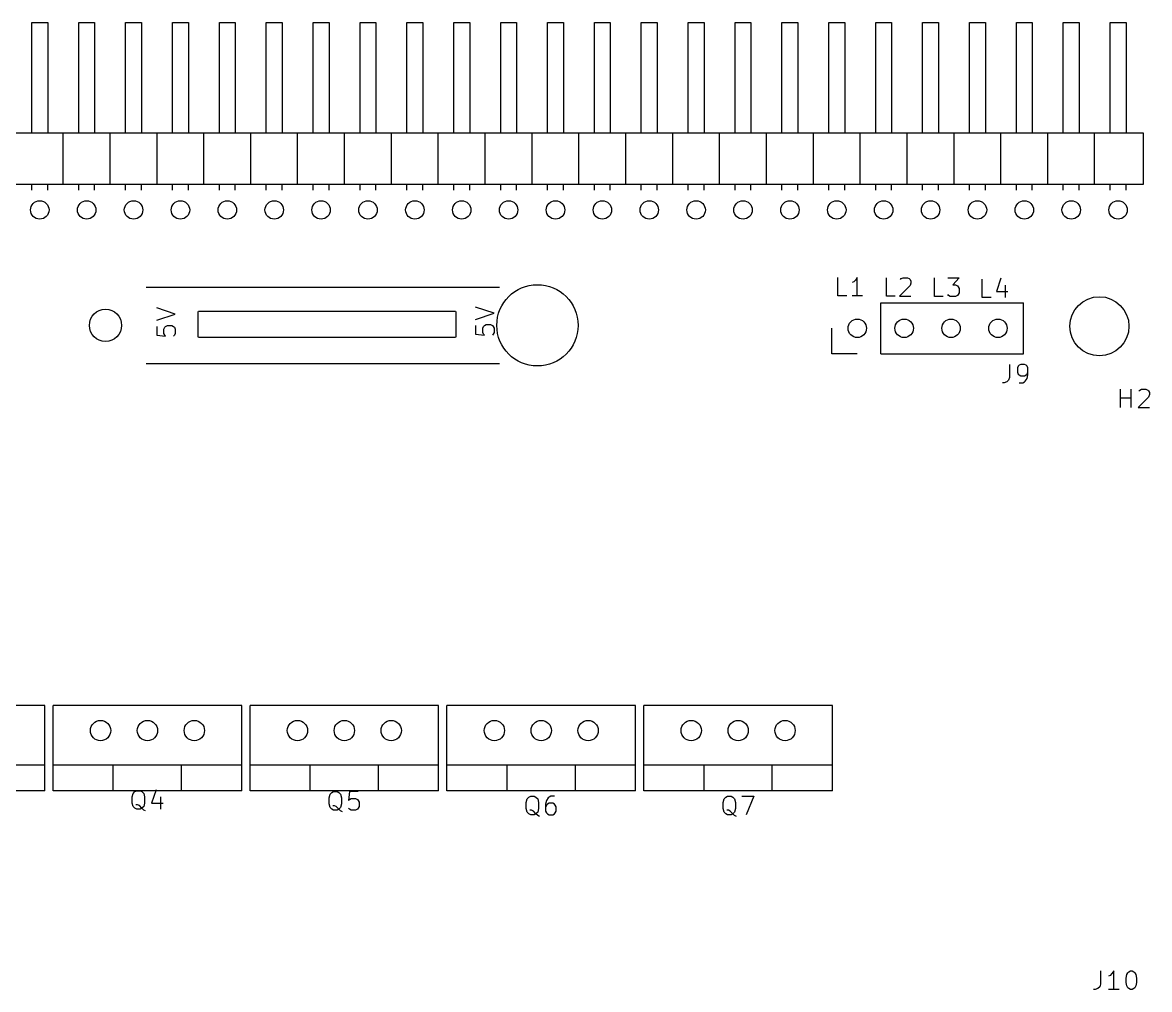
# Model space of a CAD drawing. Extents: x 75 to 181, y -149 to -43.
# Drawn here: x 119 to 180.1, y -95.7 to -43.4 of the extents above; entities that cross this region are included whole.
import ezdxf

# ---------------------------------------------------------------- set-up
doc = ezdxf.new("R2010")
doc.units = 0
doc.layers.add('BLACK', color=7, linetype='CONTINUOUS')

msp = doc.modelspace()

# ---------------------------------------------------------------- linework, layer by layer
at = {"layer": 'BLACK', "linetype": 'CONTINUOUS'}
for p, q in [((119.51, -43.35), (120.37, -43.35)), ((119.51, -49.35), (119.51, -43.35)), ((120.37, -43.35), (120.37, -49.35)), ((122.05, -43.35), (122.91, -43.35)), ((122.05, -49.35), (122.05, -43.35)), ((122.91, -43.35), (122.91, -49.35)), ((124.59, -43.35), (125.45, -43.35)), ((124.59, -49.35), (124.59, -43.35)), ((125.45, -43.35), (125.45, -49.35)), ((127.13, -43.35), (127.99, -43.35)), ((127.13, -49.35), (127.13, -43.35)), ((127.99, -43.35), (127.99, -49.35)), ((129.67, -43.35), (130.53, -43.35)), ((129.67, -49.35), (129.67, -43.35)), ((130.53, -43.35), (130.53, -49.35)), ((132.21, -43.35), (133.07, -43.35)), ((132.21, -49.35), (132.21, -43.35)), ((133.07, -43.35), (133.07, -49.35)), ((134.75, -43.35), (135.61, -43.35)), ((134.75, -49.35), (134.75, -43.35)), ((135.61, -43.35), (135.61, -49.35)), ((137.29, -43.35), (138.15, -43.35)), ((137.29, -49.35), (137.29, -43.35)), ((138.15, -43.35), (138.15, -49.35)), ((139.83, -43.35), (140.69, -43.35)), ((139.83, -49.35), (139.83, -43.35)), ((140.69, -43.35), (140.69, -49.35)), ((142.37, -43.35), (143.23, -43.35)), ((142.37, -49.35), (142.37, -43.35)), ((143.23, -43.35), (143.23, -49.35)), ((144.91, -43.35), (145.77, -43.35)), ((144.91, -49.35), (144.91, -43.35)), ((145.77, -43.35), (145.77, -49.35)), ((147.45, -43.35), (148.31, -43.35)), ((147.45, -49.35), (147.45, -43.35)), ((148.31, -43.35), (148.31, -49.35)), ((149.99, -43.35), (150.85, -43.35)), ((149.99, -49.35), (149.99, -43.35)), ((150.85, -43.35), (150.85, -49.35)), ((152.53, -43.35), (153.39, -43.35)), ((152.53, -49.35), (152.53, -43.35)), ((153.39, -43.35), (153.39, -49.35)), ((155.07, -43.35), (155.93, -43.35)), ((155.07, -49.35), (155.07, -43.35)), ((155.93, -43.35), (155.93, -49.35)), ((157.61, -43.35), (158.47, -43.35)), ((157.61, -49.35), (157.61, -43.35)), ((158.47, -43.35), (158.47, -49.35)), ((160.15, -43.35), (161.01, -43.35)), ((160.15, -49.35), (160.15, -43.35)), ((161.01, -43.35), (161.01, -49.35)), ((162.69, -43.35), (163.55, -43.35)), ((162.69, -49.35), (162.69, -43.35)), ((163.55, -43.35), (163.55, -49.35)), ((165.23, -43.35), (166.09, -43.35)), ((165.23, -49.35), (165.23, -43.35)), ((166.09, -43.35), (166.09, -49.35)), ((167.77, -43.35), (168.63, -43.35)), ((167.77, -49.35), (167.77, -43.35)), ((168.63, -43.35), (168.63, -49.35)), ((170.31, -43.35), (171.17, -43.35)), ((170.31, -49.35), (170.31, -43.35)), ((171.17, -43.35), (171.17, -49.35)), ((172.85, -43.35), (173.71, -43.35)), ((172.85, -49.35), (172.85, -43.35)), ((173.71, -43.35), (173.71, -49.35)), ((175.39, -43.35), (176.25, -43.35)), ((175.39, -49.35), (175.39, -43.35)), ((176.25, -43.35), (176.25, -49.35)), ((177.93, -43.35), (178.79, -43.35)), ((177.93, -49.35), (177.93, -43.35)), ((178.79, -43.35), (178.79, -49.35)), ((179.74, -49.35), (88.08, -49.35)), ((121.21, -52.11), (121.21, -49.35)), ((123.75, -52.11), (123.75, -49.35)), ((126.29, -52.11), (126.29, -49.35)), ((128.83, -52.11), (128.83, -49.35)), ((131.37, -52.11), (131.37, -49.35)), ((133.91, -52.11), (133.91, -49.35)), ((136.45, -52.11), (136.45, -49.35)), ((138.99, -52.11), (138.99, -49.35)), ((141.53, -52.11), (141.53, -49.35)), ((144.07, -52.11), (144.07, -49.35)), ((146.61, -52.11), (146.61, -49.35)), ((149.15, -52.11), (149.15, -49.35)), ((151.69, -52.11), (151.69, -49.35)), ((154.23, -52.11), (154.23, -49.35)), ((156.77, -52.11), (156.77, -49.35)), ((159.31, -52.11), (159.31, -49.35)), ((161.85, -52.11), (161.85, -49.35)), ((164.39, -52.11), (164.39, -49.35)), ((166.93, -52.11), (166.93, -49.35)), ((169.47, -52.11), (169.47, -49.35)), ((172.01, -52.11), (172.01, -49.35)), ((174.55, -52.11), (174.55, -49.35)), ((177.09, -52.11), (177.09, -49.35)), ((179.74, -52.11), (179.74, -49.35)), ((88.08, -52.11), (179.74, -52.11)), ((119.51, -52.422642), (119.51, -52.11)), ((120.37, -52.422642), (120.37, -52.11)), ((122.05, -52.422642), (122.05, -52.11)), ((122.91, -52.422642), (122.91, -52.11)), ((124.59, -52.422642), (124.59, -52.11)), ((125.45, -52.422642), (125.45, -52.11)), ((127.13, -52.422642), (127.13, -52.11)), ((127.99, -52.422642), (127.99, -52.11)), ((129.67, -52.422642), (129.67, -52.11)), ((130.53, -52.422642), (130.53, -52.11)), ((132.21, -52.422642), (132.21, -52.11)), ((133.07, -52.422642), (133.07, -52.11)), ((134.75, -52.422642), (134.75, -52.11)), ((135.61, -52.422642), (135.61, -52.11)), ((137.29, -52.422642), (137.29, -52.11)), ((138.15, -52.422642), (138.15, -52.11)), ((139.83, -52.422642), (139.83, -52.11)), ((140.69, -52.422642), (140.69, -52.11)), ((142.37, -52.422642), (142.37, -52.11)), ((143.23, -52.422642), (143.23, -52.11)), ((144.91, -52.422642), (144.91, -52.11)), ((145.77, -52.422642), (145.77, -52.11)), ((147.45, -52.422642), (147.45, -52.11)), ((148.31, -52.422642), (148.31, -52.11)), ((149.99, -52.422642), (149.99, -52.11)), ((150.85, -52.422642), (150.85, -52.11)), ((152.53, -52.422642), (152.53, -52.11)), ((153.39, -52.422642), (153.39, -52.11)), ((155.07, -52.422642), (155.07, -52.11)), ((155.93, -52.422642), (155.93, -52.11)), ((157.61, -52.422642), (157.61, -52.11)), ((158.47, -52.422642), (158.47, -52.11)), ((160.15, -52.422642), (160.15, -52.11)), ((161.01, -52.422642), (161.01, -52.11)), ((162.69, -52.422642), (162.69, -52.11)), ((163.55, -52.422642), (163.55, -52.11)), ((165.23, -52.422642), (165.23, -52.11)), ((166.09, -52.422642), (166.09, -52.11)), ((167.77, -52.422642), (167.77, -52.11)), ((168.63, -52.422642), (168.63, -52.11)), ((170.31, -52.422642), (170.31, -52.11)), ((171.17, -52.422642), (171.17, -52.11)), ((172.85, -52.422642), (172.85, -52.11)), ((173.71, -52.422642), (173.71, -52.11)), ((175.39, -52.422642), (175.39, -52.11)), ((176.25, -52.422642), (176.25, -52.11)), ((177.93, -52.422642), (177.93, -52.11)), ((178.79, -52.422642), (178.79, -52.11)), ((163.183884, -58.152419), (163.183884, -57.152419)), ((164.041027, -57.390514), (163.945789, -57.438133)), ((164.136265, -57.295276), (164.041027, -57.390514)), ((164.231503, -57.152419), (164.136265, -57.295276)), ((164.231503, -58.152419), (164.231503, -57.152419)), ((165.803884, -58.172419), (165.803884, -57.172419)), ((166.565789, -57.267657), (166.613408, -57.220038)), ((166.613408, -57.220038), (166.708646, -57.172419)), ((166.708646, -57.172419), (166.946741, -57.172419)), ((166.946741, -57.172419), (167.041979, -57.220038)), ((167.041979, -57.220038), (167.089598, -57.267657)), ((167.089598, -57.267657), (167.137217, -57.362895)), ((167.137217, -57.362895), (167.137217, -57.458133)), ((168.413884, -58.182419), (168.413884, -57.182419)), ((169.12817, -57.182419), (169.747217, -57.182419)), ((169.747217, -57.182419), (169.413884, -57.563371)), ((171.003884, -58.242419), (171.003884, -57.242419)), ((172.003884, -57.1948), (171.765789, -57.909085)), ((125.71, -57.69), (144.84, -57.69)), ((167.089598, -57.60099), (166.51817, -58.172419)), ((167.137217, -57.458133), (167.089598, -57.60099)), ((169.413884, -57.563371), (169.556741, -57.563371)), ((169.556741, -57.563371), (169.651979, -57.61099)), ((169.651979, -57.61099), (169.699598, -57.658609)), ((169.699598, -57.658609), (169.747217, -57.753847)), ((169.747217, -57.991942), (169.699598, -58.08718)), ((169.747217, -57.753847), (169.747217, -57.991942)), ((171.765789, -57.909085), (172.384836, -57.909085)), ((172.241979, -57.575752), (172.241979, -58.242419)), ((163.660074, -58.152419), (163.183884, -58.152419)), ((164.517217, -58.152419), (163.945789, -58.152419)), ((165.5, -58.53), (173.23, -58.53)), ((165.5, -61.29), (165.5, -58.53)), ((166.280074, -58.172419), (165.803884, -58.172419)), ((166.51817, -58.172419), (167.137217, -58.172419)), ((168.890074, -58.182419), (168.413884, -58.182419)), ((169.175789, -58.1348), (169.12817, -58.08718)), ((169.271027, -58.182419), (169.175789, -58.1348)), ((169.556741, -58.182419), (169.271027, -58.182419)), ((169.651979, -58.1348), (169.556741, -58.182419)), ((169.699598, -58.08718), (169.651979, -58.1348)), ((171.480074, -58.242419), (171.003884, -58.242419)), ((173.23, -61.29), (173.23, -58.53)), ((127.279219, -59.142469), (126.279219, -58.809136)), ((126.279219, -59.475802), (127.279219, -59.142469)), ((128.512, -59.03), (128.515806, -59.010866)), ((128.512, -60.355), (128.512, -59.03)), ((128.515806, -59.010866), (128.542866, -58.983806)), ((128.542866, -58.983806), (128.562, -58.98)), ((128.562, -58.98), (142.437, -58.98)), ((142.437, -58.98), (142.456134, -58.983806)), ((142.456134, -58.983806), (142.483194, -59.010866)), ((142.483194, -59.010866), (142.487, -59.03)), ((142.487, -59.03), (142.487, -60.355)), ((144.554219, -59.092469), (143.554219, -58.759136)), ((143.554219, -59.425802), (144.554219, -59.092469)), ((126.279219, -59.809136), (126.279219, -60.285326)), ((126.70779, -59.856755), (126.755409, -59.809136)), ((126.755409, -59.809136), (126.850647, -59.761517)), ((126.850647, -59.761517), (127.088742, -59.761517)), ((127.088742, -59.761517), (127.18398, -59.809136)), ((127.18398, -59.809136), (127.2316, -59.856755)), ((143.554219, -59.759136), (143.554219, -60.235326)), ((143.935171, -59.901993), (143.98279, -59.806755)), ((143.98279, -59.806755), (144.030409, -59.759136)), ((144.030409, -59.759136), (144.125647, -59.711517)), ((144.125647, -59.711517), (144.363742, -59.711517)), ((144.363742, -59.711517), (144.45898, -59.759136)), ((144.45898, -59.759136), (144.5066, -59.806755)), ((144.5066, -59.806755), (144.554219, -59.901993)), ((126.279219, -60.285326), (126.755409, -60.332945)), ((126.660171, -59.951993), (126.70779, -59.856755)), ((126.660171, -60.190088), (126.660171, -59.951993)), ((126.70779, -60.285326), (126.660171, -60.190088)), ((126.755409, -60.332945), (126.70779, -60.285326)), ((127.2316, -60.285326), (127.18398, -60.332945)), ((127.2316, -59.856755), (127.279219, -59.951993)), ((127.279219, -60.190088), (127.2316, -60.285326)), ((127.279219, -59.951993), (127.279219, -60.190088)), ((128.515806, -60.374134), (128.512, -60.355)), ((128.542866, -60.401194), (128.515806, -60.374134)), ((128.562, -60.405), (128.542866, -60.401194)), ((142.437, -60.405), (128.562, -60.405)), ((142.456134, -60.401194), (142.437, -60.405)), ((142.483194, -60.374134), (142.456134, -60.401194)), ((142.487, -60.355), (142.483194, -60.374134)), ((143.554219, -60.235326), (144.030409, -60.282945)), ((143.935171, -60.140088), (143.935171, -59.901993)), ((143.98279, -60.235326), (143.935171, -60.140088)), ((144.030409, -60.282945), (143.98279, -60.235326)), ((144.5066, -60.235326), (144.45898, -60.282945)), ((144.554219, -60.140088), (144.5066, -60.235326)), ((144.554219, -59.901993), (144.554219, -60.140088)), ((162.85, -61.29), (162.85, -59.91)), ((164.23, -61.29), (162.85, -61.29)), ((165.5, -61.29), (173.23, -61.29)), ((125.71, -61.81), (144.84, -61.81)), ((172.476666, -61.864819), (172.476666, -62.579104)), ((172.952857, -61.960057), (172.905238, -62.055295)), ((172.905238, -62.055295), (172.905238, -62.29339)), ((173.000476, -61.912438), (172.952857, -61.960057)), ((173.095714, -61.864819), (173.000476, -61.912438)), ((173.28619, -61.864819), (173.095714, -61.864819)), ((173.381428, -61.912438), (173.28619, -61.864819)), ((173.429047, -61.960057), (173.381428, -61.912438)), ((173.476666, -62.055295), (173.429047, -61.960057)), ((173.476666, -62.436247), (173.476666, -62.055295)), ((172.190952, -62.864819), (172.095714, -62.864819)), ((172.333809, -62.8172), (172.190952, -62.864819)), ((172.429047, -62.721961), (172.333809, -62.8172)), ((172.476666, -62.579104), (172.429047, -62.721961)), ((172.905238, -62.29339), (172.952857, -62.388628)), ((172.952857, -62.388628), (173.000476, -62.436247)), ((173.000476, -62.436247), (173.095714, -62.483866)), ((173.000476, -62.864819), (173.190952, -62.864819)), ((173.095714, -62.483866), (173.28619, -62.483866)), ((173.190952, -62.864819), (173.28619, -62.8172)), ((173.28619, -62.483866), (173.381428, -62.436247)), ((173.28619, -62.8172), (173.333809, -62.76958)), ((173.333809, -62.76958), (173.429047, -62.626723)), ((173.381428, -62.436247), (173.429047, -62.388628)), ((173.429047, -62.388628), (173.476666, -62.29339)), ((173.429047, -62.626723), (173.476666, -62.436247)), ((178.488095, -64.204819), (178.488095, -63.204819)), ((179.059523, -64.204819), (179.059523, -63.204819)), ((179.488095, -63.300057), (179.535714, -63.252438)), ((179.535714, -63.252438), (179.630952, -63.204819)), ((179.630952, -63.204819), (179.869047, -63.204819)), ((179.869047, -63.204819), (179.964285, -63.252438)), ((179.964285, -63.252438), (180.011904, -63.300057)), ((180.011904, -63.300057), (180.059523, -63.395295)), ((180.059523, -63.490533), (180.011904, -63.63339)), ((180.059523, -63.395295), (180.059523, -63.490533)), ((178.488095, -63.681009), (179.059523, -63.681009)), ((180.011904, -63.63339), (179.440476, -64.204819)), ((179.440476, -64.204819), (180.059523, -64.204819)), ((120.214, -80.34), (109.994, -80.34)), ((120.214, -84.96), (120.214, -80.34)), ((120.662, -84.96), (120.662, -80.34)), ((130.882, -80.34), (120.662, -80.34)), ((130.882, -84.96), (130.882, -80.34)), ((131.33, -84.96), (131.33, -80.34)), ((141.55, -80.34), (131.33, -80.34)), ((141.55, -84.96), (141.55, -80.34)), ((141.998, -84.96), (141.998, -80.34)), ((152.218, -80.34), (141.998, -80.34)), ((152.218, -84.96), (152.218, -80.34)), ((152.666, -84.96), (152.666, -80.34)), ((162.886, -80.34), (152.666, -80.34)), ((162.886, -84.96), (162.886, -80.34)), ((120.214, -83.58), (109.994, -83.58)), ((130.882, -83.58), (120.662, -83.58)), ((123.922, -84.96), (123.922, -83.58)), ((127.622, -84.96), (127.622, -83.58)), ((141.55, -83.58), (131.33, -83.58)), ((134.59, -84.96), (134.59, -83.58)), ((138.29, -84.96), (138.29, -83.58)), ((152.218, -83.58), (141.998, -83.58)), ((145.258, -84.96), (145.258, -83.58)), ((148.958, -84.96), (148.958, -83.58)), ((162.886, -83.58), (152.666, -83.58)), ((155.926, -84.96), (155.926, -83.58)), ((159.626, -84.96), (159.626, -83.58)), ((120.214, -84.96), (109.994, -84.96)), ((130.882, -84.96), (120.662, -84.96)), ((124.952476, -85.288152), (125.000095, -85.097676)), ((124.952476, -85.621485), (124.952476, -85.288152)), ((125.000095, -85.097676), (125.095333, -85.002438)), ((125.095333, -85.002438), (125.190571, -84.954819)), ((125.190571, -84.954819), (125.381047, -84.954819)), ((125.381047, -84.954819), (125.476285, -85.002438)), ((125.476285, -85.002438), (125.571523, -85.097676)), ((125.571523, -85.097676), (125.619142, -85.288152)), ((125.619142, -85.288152), (125.619142, -85.621485)), ((126.23819, -84.9072), (126.000095, -85.621485)), ((126.476285, -85.288152), (126.476285, -85.954819)), ((141.55, -84.96), (131.33, -84.96)), ((135.620476, -85.338152), (135.668095, -85.147676)), ((135.620476, -85.671485), (135.620476, -85.338152)), ((135.668095, -85.147676), (135.763333, -85.052438)), ((135.763333, -85.052438), (135.858571, -85.004819)), ((135.858571, -85.004819), (136.049047, -85.004819)), ((136.049047, -85.004819), (136.144285, -85.052438)), ((136.144285, -85.052438), (136.239523, -85.147676)), ((136.239523, -85.147676), (136.287142, -85.338152)), ((136.287142, -85.338152), (136.287142, -85.671485)), ((136.715714, -85.004819), (136.668095, -85.481009)), ((136.668095, -85.481009), (136.715714, -85.43339)), ((137.191904, -85.004819), (136.715714, -85.004819)), ((136.715714, -85.43339), (136.810952, -85.385771)), ((136.810952, -85.385771), (137.049047, -85.385771)), ((137.049047, -85.385771), (137.144285, -85.43339)), ((137.144285, -85.43339), (137.191904, -85.481009)), ((152.218, -84.96), (141.998, -84.96)), ((146.298476, -85.588152), (146.346095, -85.397676)), ((146.346095, -85.397676), (146.441333, -85.302438)), ((146.441333, -85.302438), (146.536571, -85.254819)), ((146.536571, -85.254819), (146.727047, -85.254819)), ((146.727047, -85.254819), (146.822285, -85.302438)), ((146.822285, -85.302438), (146.917523, -85.397676)), ((146.917523, -85.397676), (146.965142, -85.588152)), ((147.488952, -85.350057), (147.393714, -85.492914)), ((147.536571, -85.302438), (147.488952, -85.350057)), ((147.631809, -85.254819), (147.536571, -85.302438)), ((147.822285, -85.254819), (147.631809, -85.254819)), ((162.886, -84.96), (152.666, -84.96)), ((156.966476, -85.588152), (157.014095, -85.397676)), ((157.014095, -85.397676), (157.109333, -85.302438)), ((157.109333, -85.302438), (157.204571, -85.254819)), ((157.204571, -85.254819), (157.395047, -85.254819)), ((157.395047, -85.254819), (157.490285, -85.302438)), ((157.490285, -85.302438), (157.585523, -85.397676)), ((157.585523, -85.397676), (157.633142, -85.588152)), ((157.966476, -85.254819), (158.633142, -85.254819)), ((158.633142, -85.254819), (158.204571, -86.254819)), ((125.000095, -85.811961), (124.952476, -85.621485)), ((125.095333, -85.9072), (125.000095, -85.811961)), ((125.190571, -85.954819), (125.095333, -85.9072)), ((125.23819, -85.716723), (125.142952, -85.716723)), ((125.381047, -85.954819), (125.190571, -85.954819)), ((125.333428, -85.764342), (125.23819, -85.716723)), ((125.476285, -85.9072), (125.333428, -85.764342)), ((125.476285, -85.9072), (125.381047, -85.954819)), ((125.571523, -85.811961), (125.476285, -85.9072)), ((125.571523, -86.002438), (125.476285, -85.9072)), ((125.619142, -85.621485), (125.571523, -85.811961)), ((125.666761, -86.050057), (125.571523, -86.002438)), ((126.000095, -85.621485), (126.619142, -85.621485)), ((135.668095, -85.861961), (135.620476, -85.671485)), ((135.763333, -85.9572), (135.668095, -85.861961)), ((135.858571, -86.004819), (135.763333, -85.9572)), ((135.90619, -85.766723), (135.810952, -85.766723)), ((136.049047, -86.004819), (135.858571, -86.004819)), ((136.001428, -85.814342), (135.90619, -85.766723)), ((136.144285, -85.9572), (136.001428, -85.814342)), ((136.144285, -85.9572), (136.049047, -86.004819)), ((136.239523, -85.861961), (136.144285, -85.9572)), ((136.239523, -86.052438), (136.144285, -85.9572)), ((136.287142, -85.671485), (136.239523, -85.861961)), ((136.334761, -86.100057), (136.239523, -86.052438)), ((136.715714, -85.9572), (136.668095, -85.90958)), ((136.810952, -86.004819), (136.715714, -85.9572)), ((137.049047, -86.004819), (136.810952, -86.004819)), ((137.144285, -85.9572), (137.049047, -86.004819)), ((137.191904, -85.90958), (137.144285, -85.9572)), ((137.191904, -85.481009), (137.239523, -85.576247)), ((137.239523, -85.814342), (137.191904, -85.90958)), ((137.239523, -85.576247), (137.239523, -85.814342)), ((146.298476, -85.921485), (146.298476, -85.588152)), ((146.346095, -86.111961), (146.298476, -85.921485)), ((146.58419, -86.016723), (146.488952, -86.016723)), ((146.679428, -86.064342), (146.58419, -86.016723)), ((146.822285, -86.2072), (146.679428, -86.064342)), ((146.965142, -85.921485), (146.917523, -86.111961)), ((146.965142, -85.588152), (146.965142, -85.921485)), ((147.393714, -85.492914), (147.346095, -85.68339)), ((147.346095, -85.68339), (147.346095, -86.064342)), ((147.393714, -85.731009), (147.346095, -85.826247)), ((147.346095, -86.064342), (147.393714, -86.15958)), ((147.441333, -85.68339), (147.393714, -85.731009)), ((147.536571, -85.635771), (147.441333, -85.68339)), ((147.727047, -85.635771), (147.536571, -85.635771)), ((147.822285, -85.68339), (147.727047, -85.635771)), ((147.869904, -85.731009), (147.822285, -85.68339)), ((147.917523, -85.826247), (147.869904, -85.731009)), ((147.869904, -86.15958), (147.917523, -86.064342)), ((147.917523, -86.064342), (147.917523, -85.826247)), ((156.966476, -85.921485), (156.966476, -85.588152)), ((157.014095, -86.111961), (156.966476, -85.921485)), ((157.25219, -86.016723), (157.156952, -86.016723)), ((157.347428, -86.064342), (157.25219, -86.016723)), ((157.490285, -86.2072), (157.347428, -86.064342)), ((157.633142, -85.921485), (157.585523, -86.111961)), ((157.633142, -85.588152), (157.633142, -85.921485)), ((146.441333, -86.2072), (146.346095, -86.111961)), ((146.536571, -86.254819), (146.441333, -86.2072)), ((146.727047, -86.254819), (146.536571, -86.254819)), ((146.822285, -86.2072), (146.727047, -86.254819)), ((146.917523, -86.111961), (146.822285, -86.2072)), ((146.917523, -86.302438), (146.822285, -86.2072)), ((147.012761, -86.350057), (146.917523, -86.302438)), ((147.393714, -86.15958), (147.441333, -86.2072)), ((147.441333, -86.2072), (147.536571, -86.254819)), ((147.536571, -86.254819), (147.727047, -86.254819)), ((147.727047, -86.254819), (147.822285, -86.2072)), ((147.822285, -86.2072), (147.869904, -86.15958)), ((157.109333, -86.2072), (157.014095, -86.111961)), ((157.204571, -86.254819), (157.109333, -86.2072)), ((157.395047, -86.254819), (157.204571, -86.254819)), ((157.490285, -86.2072), (157.395047, -86.254819)), ((157.585523, -86.111961), (157.490285, -86.2072)), ((157.585523, -86.302438), (157.490285, -86.2072)), ((157.680761, -86.350057), (157.585523, -86.302438)), ((177.410476, -94.719819), (177.410476, -95.434104)), ((177.934286, -94.957914), (177.839048, -95.005533)), ((178.029524, -94.862676), (177.934286, -94.957914)), ((178.124762, -94.719819), (178.029524, -94.862676)), ((178.124762, -95.719819), (178.124762, -94.719819)), ((178.791429, -95.100771), (178.839048, -94.910295)), ((178.791429, -95.338866), (178.791429, -95.100771)), ((178.839048, -94.910295), (178.886667, -94.815057)), ((178.886667, -94.815057), (178.934286, -94.767438)), ((178.934286, -94.767438), (179.029524, -94.719819)), ((179.029524, -94.719819), (179.124762, -94.719819)), ((179.124762, -94.719819), (179.22, -94.767438)), ((179.22, -94.767438), (179.267619, -94.815057)), ((179.267619, -94.815057), (179.315238, -94.910295)), ((179.315238, -94.910295), (179.362857, -95.100771)), ((179.362857, -95.100771), (179.362857, -95.338866)), ((177.124762, -95.719819), (177.029524, -95.719819)), ((177.267619, -95.6722), (177.124762, -95.719819)), ((177.362857, -95.576961), (177.267619, -95.6722)), ((177.410476, -95.434104), (177.362857, -95.576961)), ((178.410476, -95.719819), (177.839048, -95.719819)), ((178.839048, -95.529342), (178.791429, -95.338866)), ((178.886667, -95.62458), (178.839048, -95.529342)), ((178.934286, -95.6722), (178.886667, -95.62458)), ((179.029524, -95.719819), (178.934286, -95.6722)), ((179.124762, -95.719819), (179.029524, -95.719819)), ((179.22, -95.6722), (179.124762, -95.719819)), ((179.267619, -95.62458), (179.22, -95.6722)), ((179.315238, -95.529342), (179.267619, -95.62458)), ((179.362857, -95.338866), (179.315238, -95.529342))]:
    msp.add_line(p, q, dxfattribs=at)
at = {"layer": 'BLACK'}
for centre, radius in [((119.94, -53.5), 0.5), ((122.48, -53.5), 0.5), ((125.02, -53.5), 0.5), ((127.56, -53.5), 0.5), ((130.1, -53.5), 0.5), ((132.64, -53.5), 0.5), ((135.18, -53.5), 0.5), ((137.72, -53.5), 0.5), ((140.26, -53.5), 0.5), ((142.8, -53.5), 0.5), ((145.34, -53.5), 0.5), ((147.88, -53.5), 0.5), ((150.42, -53.5), 0.5), ((152.96, -53.5), 0.5), ((155.5, -53.5), 0.5), ((158.04, -53.5), 0.5), ((160.58, -53.5), 0.5), ((163.12, -53.5), 0.5), ((165.66, -53.5), 0.5), ((168.2, -53.5), 0.5), ((170.74, -53.5), 0.5), ((173.28, -53.5), 0.5), ((175.82, -53.5), 0.5), ((178.36, -53.5), 0.5), ((146.9, -59.75), 2.199999), ((177.35, -59.8), 1.599999), ((123.5, -59.75), 0.875), ((164.23, -59.91), 0.5), ((166.77, -59.91), 0.5), ((169.31, -59.91), 0.5), ((171.85, -59.91), 0.5), ((123.232, -81.7), 0.55), ((125.772, -81.7), 0.55), ((128.312, -81.7), 0.55), ((133.9, -81.7), 0.55), ((136.44, -81.7), 0.55), ((138.98, -81.7), 0.55), ((144.568, -81.7), 0.55), ((147.108, -81.7), 0.55), ((149.648, -81.7), 0.55), ((155.236, -81.7), 0.55), ((157.776, -81.7), 0.55), ((160.316, -81.7), 0.55)]:
    msp.add_circle(centre, radius, dxfattribs=at)

doc.saveas('drawing.dxf')
